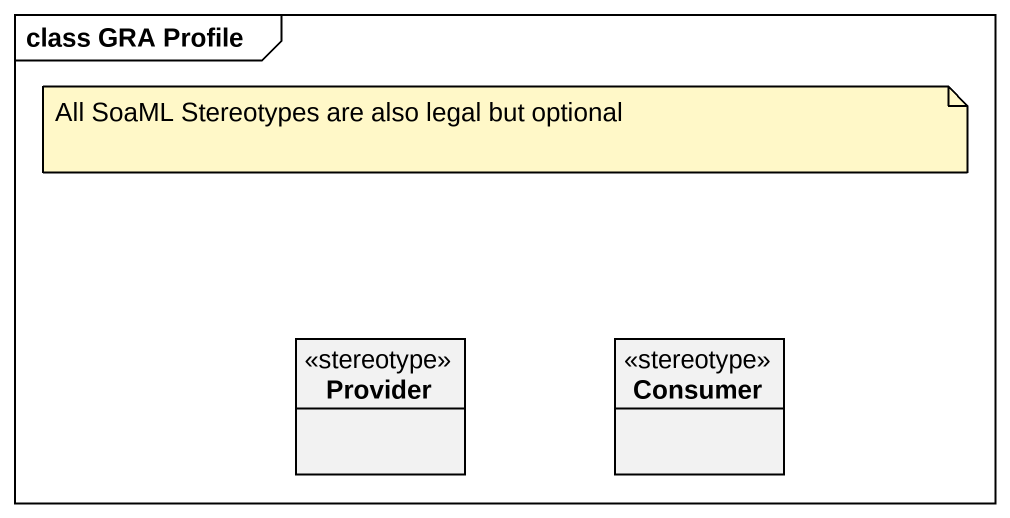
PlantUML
@startuml
mainframe class GRA Profile
hide circle
hide empty members
class Provider <<stereotype>>
class Consumer <<stereotype>>
note as N1
  All SoaML Stereotypes are also legal but optional
end note
@enduml
